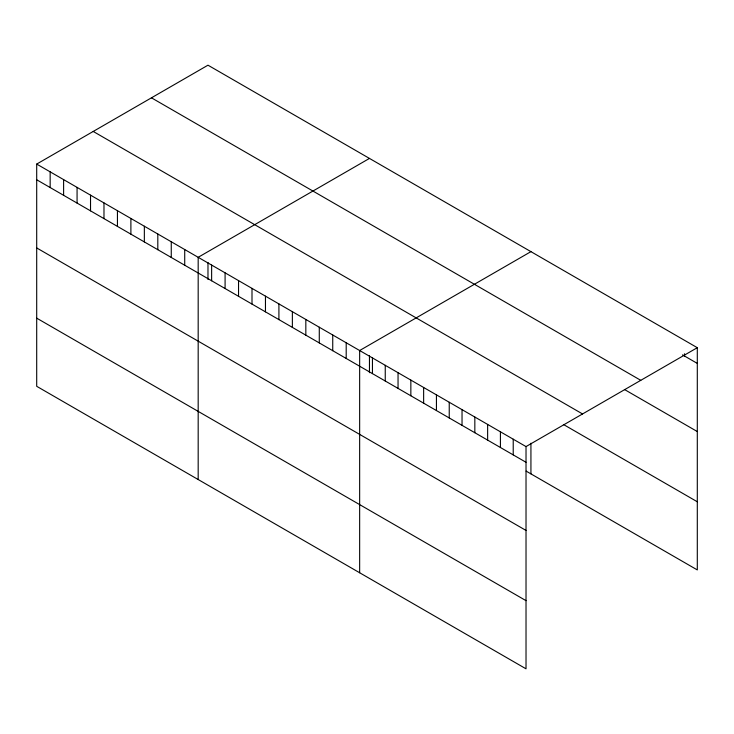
<?xml version="1.0" encoding="UTF-8"?>
<svg xmlns="http://www.w3.org/2000/svg" width="734" height="734" viewBox="0 0 734 734"><rect width="100%" height="100%" fill="white"/><g stroke="black" fill="none" stroke-linecap="round" stroke-linejoin="round"><path stroke-width="1.1" d="M36.7 164.077L526.021 446.584L526.021 668.812L36.7 386.304L36.7 164.077L207.979 65.188L697.3 347.696L697.3 569.923L526.122 471.1M369.459 158.416L198.18 257.304L198.18 479.531M530.93 251.643L359.651 350.531L359.651 572.759M526.021 446.584L697.3 347.696M682.537 354.871L697.3 363.403M151.461 97.824L640.782 380.331M624.451 389.497L697.3 431.555M93.218 131.441L582.539 413.948M563.418 424.472L697.3 501.772M36.7 179.775L526.021 462.282M36.7 247.936L526.021 530.443M36.7 318.152L526.021 600.66M684.501 353.77L684.501 356.008M530.93 443.208L530.93 473.87M513.222 439.189L513.222 454.897M500.423 431.803L500.423 447.511M487.633 424.417L487.633 440.125M474.834 417.031L474.834 432.73M462.035 409.636L462.035 425.344M449.236 402.25L449.236 417.958M436.436 394.864L436.436 410.563M423.637 387.469L423.637 403.177M410.847 380.084L410.847 395.791M398.048 372.698L398.048 388.396M385.249 365.303L385.249 381.01M372.45 357.917L372.45 373.624M369.459 355.66L369.459 372.698M346.2 342.76L346.2 358.467M332.741 334.988L332.741 350.696M319.281 327.226L319.281 342.925M305.83 319.455L305.83 335.163M292.371 311.684L292.371 327.392M278.911 303.913L278.911 319.62M265.46 296.151L265.46 311.849M252.001 288.379L252.001 304.078M238.541 280.608L238.541 296.316M225.09 272.837L225.09 288.545M211.631 265.075L211.631 280.773M207.979 262.433L207.979 279.471M184.72 249.532L184.72 265.24M171.261 241.761L171.261 257.469M157.81 233.999L157.81 249.698M144.35 226.228L144.35 241.926M130.891 218.457L130.891 234.164M117.44 210.686L117.44 226.393M103.98 202.923L103.98 218.622M90.53 195.152L90.53 210.851M77.07 187.381L77.07 203.089M63.61 179.61L63.61 195.317M50.16 171.839L50.16 187.546"/></g></svg>
